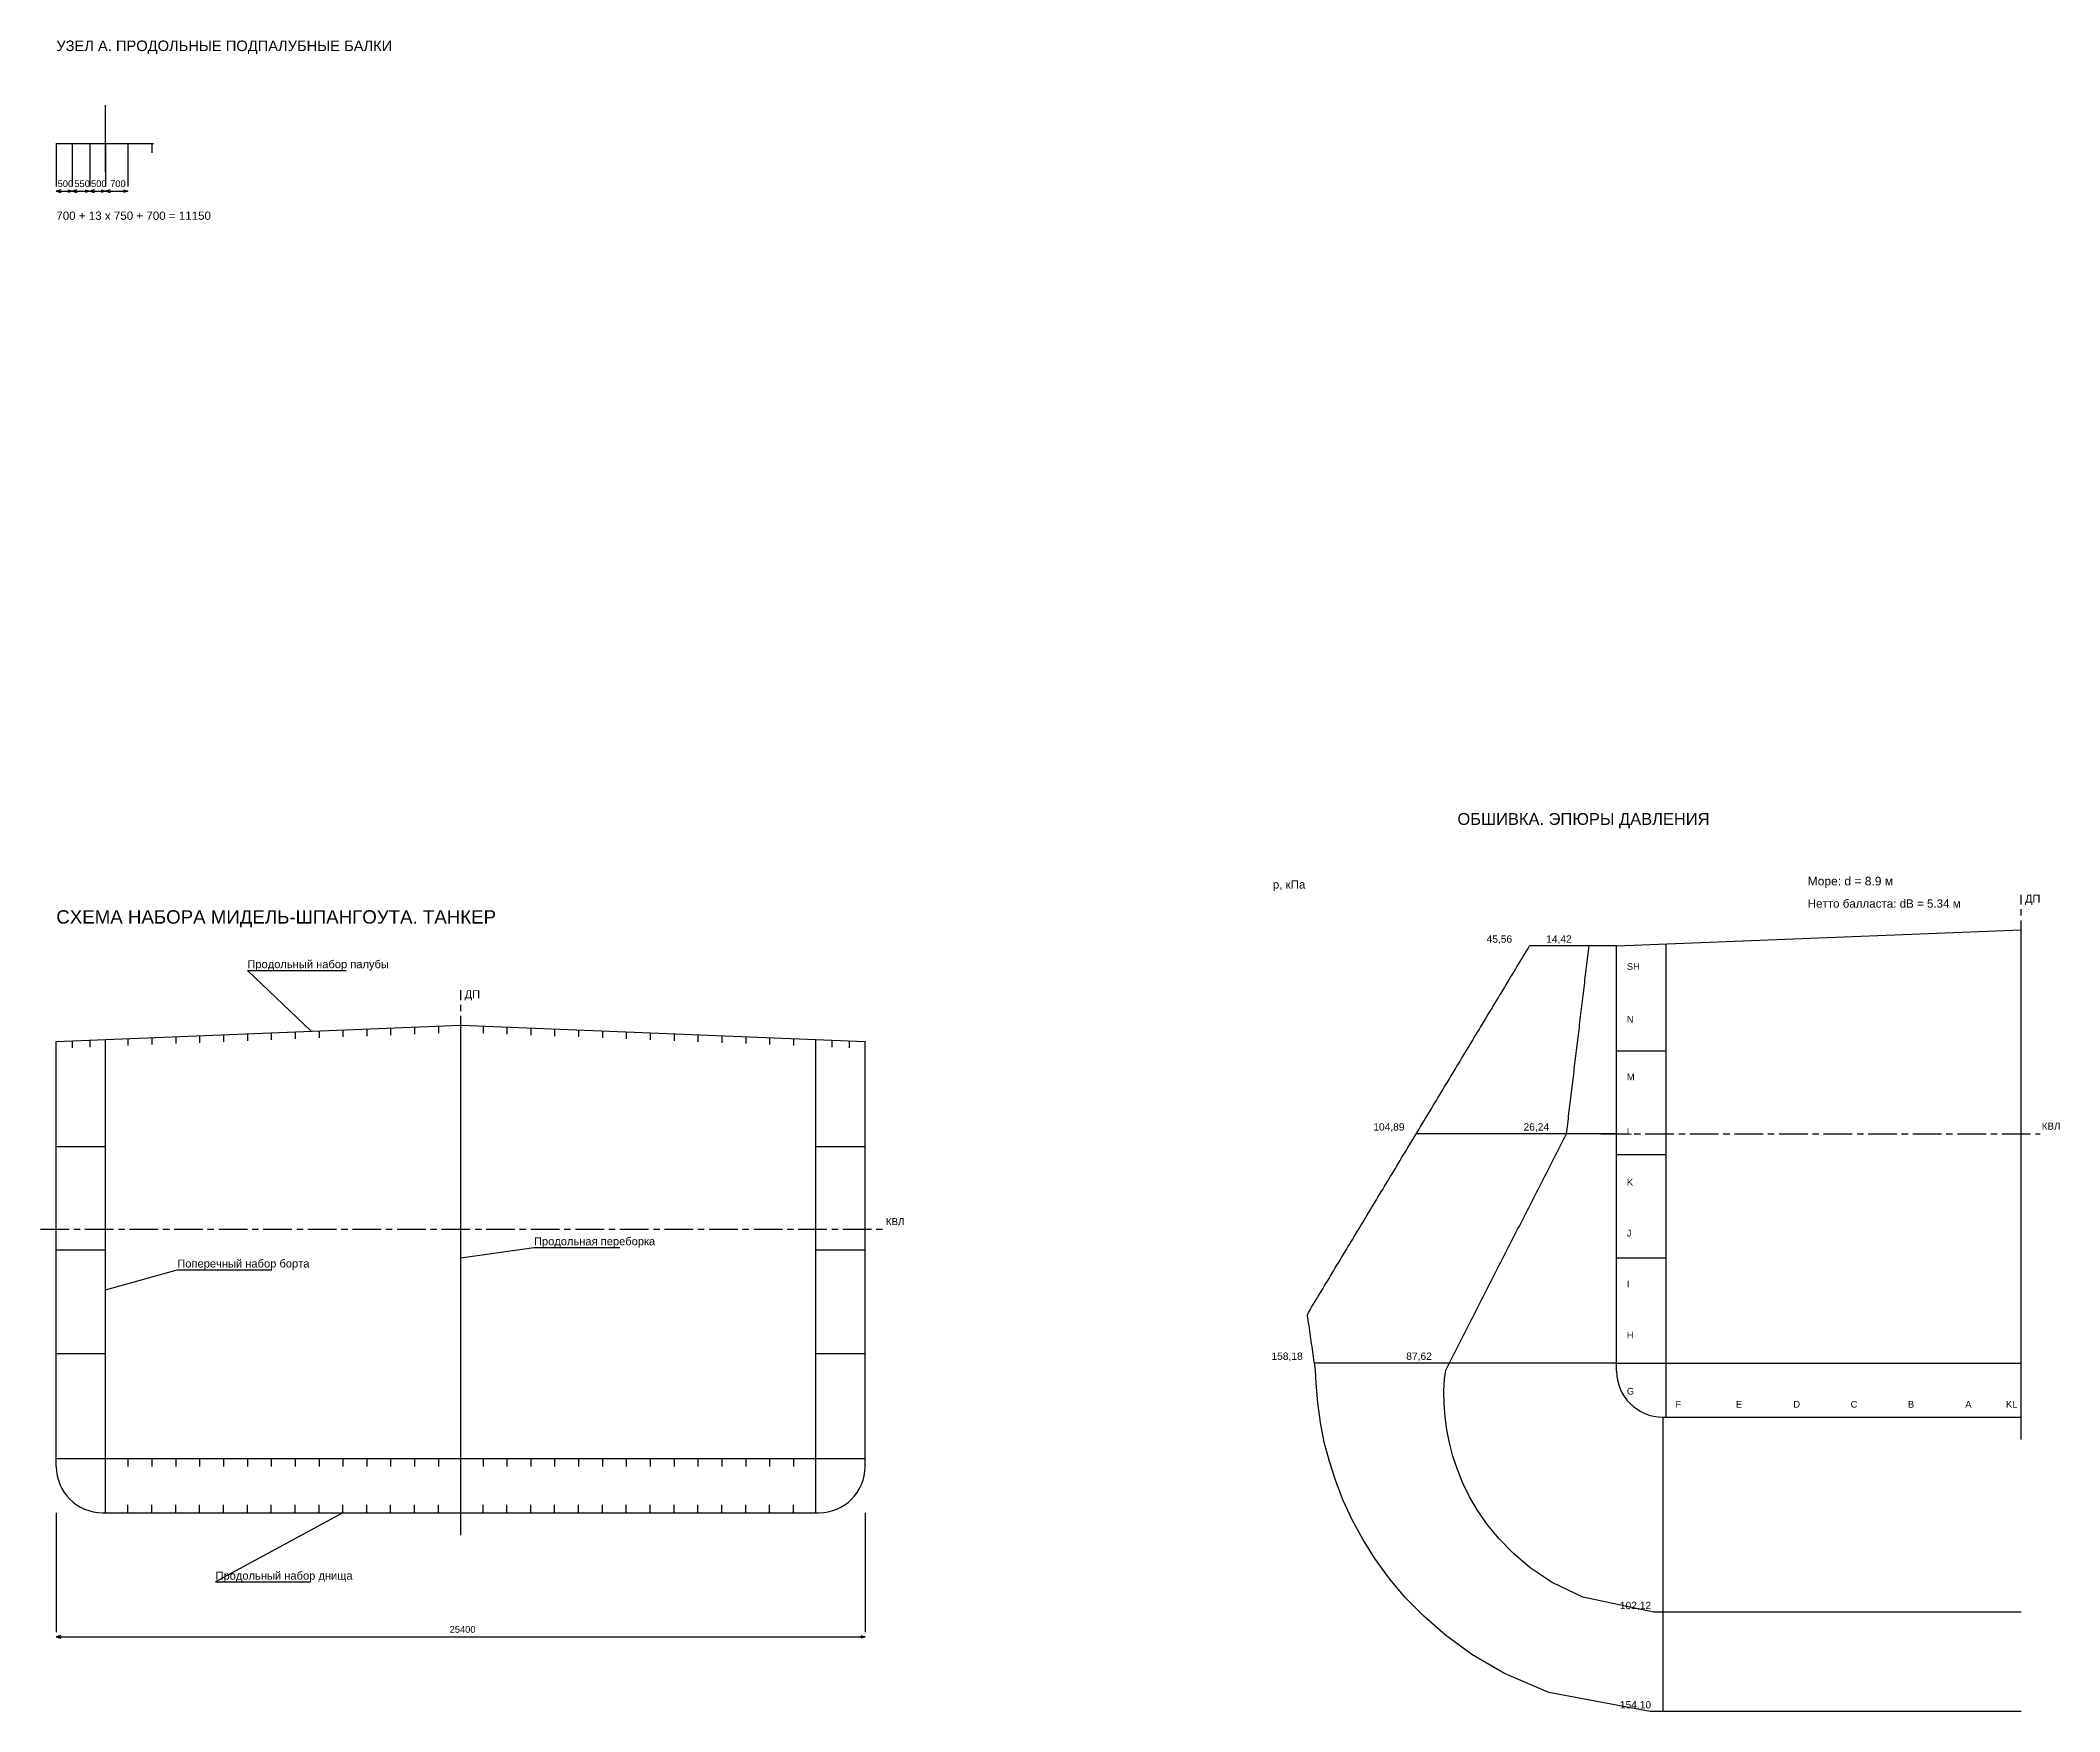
# Model space of a CAD drawing. Header units: millimetres. Extents: x -5500 to 147650, y -17240 to 192034.
# Drawn here: x -500 to 62911, y 26754 to 79235 of the extents above; entities that cross this region are included whole.
import ezdxf

# ---------------------------------------------------------------- set-up
doc = ezdxf.new("R2010")
doc.units = ezdxf.units.MM
doc.linetypes.add('AXIS22', pattern=[1400, 900, -150, 200, -150])
for name, color, linetype in [('01_CENTER', 30, 'AXIS22'), ('01_DIM', 2, 'Continuous'), ('01_HULL', 4, 'Continuous'), ('01_MEMBER', 7, 'Continuous'), ('01_SEAM', 7, 'Continuous'), ('01_TEXT', 7, 'Continuous'), ('02_CENTER', 30, 'AXIS22'), ('02_HULL', 4, 'Continuous'), ('02_NET', 6, 'Continuous'), ('02_SEA', 3, 'Continuous'), ('02_TEXT', 7, 'Continuous'), ('ARR_DETAIL_DIM', 2, 'Continuous'), ('ARR_DETAIL_HULL', 4, 'Continuous'), ('ARR_DETAIL_MEMBER', 4, 'Continuous'), ('ARR_DETAIL_TEXT', 7, 'Continuous')]:
    doc.layers.add(name, color=color, linetype=linetype)
doc.styles.add('RU', font='arial.ttf')

msp = doc.modelspace()

# ---------------------------------------------------------------- linework, layer by layer
at = {"layer": '01_CENTER'}
for p, q in [((12700, 32300), (12700, 49408)), ((-500, 41900), (26000, 41900))]:
    msp.add_line(p, q, dxfattribs=at)
at = {"layer": '01_DIM'}
for p, q in [((0, 33000), (0, 29250)), ((25400, 33000), (25400, 29250)), ((0, 29100), (25400, 29100))]:
    msp.add_line(p, q, dxfattribs=at)
for points in [[(140, 29140), (0, 29100), (140, 29060)], [(25260, 29140), (25400, 29100), (25260, 29060)]]:
    msp.add_lwpolyline(points, dxfattribs=at)
at = {"layer": '01_HULL'}
for p, q in [((12700, 33000), (12700, 48308)), ((0, 34450), (0, 47800)), ((1550, 33000), (1550, 47862)), ((23850, 33000), (23850, 47862)), ((25400, 34450), (25400, 47800)), ((0, 44500), (1550, 44500)), ((23850, 44500), (25400, 44500)), ((0, 41250), (1550, 41250)), ((23850, 41250), (25400, 41250)), ((0, 38000), (1550, 38000)), ((23850, 38000), (25400, 38000)), ((0, 34700), (25400, 34700)), ((1450, 33000), (23950, 33000))]:
    msp.add_line(p, q, dxfattribs=at)
msp.add_lwpolyline([(0, 47800), (12700, 48308), (25400, 47800)], dxfattribs=at)
for centre, start, end in [((1450, 34450), 180, 270), ((23950, 34450), 270, 360)]:
    msp.add_arc(centre, 1450, start, end, dxfattribs=at)
at = {"layer": '01_MEMBER'}
for p, q in [((10500, 48220), (10500, 48000)), ((11250, 48250), (11250, 48030)), ((12000, 48280), (12000, 48060)), ((13400, 48280), (13400, 48060)), ((14150, 48250), (14150, 48030)), ((14900, 48220), (14900, 48000)), ((500, 47820), (500, 47600)), ((1050, 47842), (1050, 47622)), ((2250, 47890), (2250, 47670)), ((3000, 47920), (3000, 47700)), ((3750, 47950), (3750, 47730)), ((4500, 47980), (4500, 47760)), ((5250, 48010), (5250, 47790)), ((6000, 48040), (6000, 47820)), ((6750, 48070), (6750, 47850)), ((7500, 48100), (7500, 47880)), ((8250, 48130), (8250, 47910)), ((9000, 48160), (9000, 47940)), ((9750, 48190), (9750, 47970)), ((15650, 48190), (15650, 47970)), ((16400, 48160), (16400, 47940)), ((17150, 48130), (17150, 47910)), ((17900, 48100), (17900, 47880)), ((18650, 48070), (18650, 47850)), ((19400, 48040), (19400, 47820)), ((20150, 48010), (20150, 47790)), ((20900, 47980), (20900, 47760)), ((21650, 47950), (21650, 47730)), ((22400, 47920), (22400, 47700)), ((23150, 47890), (23150, 47670)), ((24350, 47842), (24350, 47622)), ((24900, 47820), (24900, 47600)), ((2250, 34700), (2250, 34450)), ((3000, 34700), (3000, 34450)), ((3750, 34700), (3750, 34450)), ((4500, 34700), (4500, 34450)), ((5250, 34700), (5250, 34450)), ((6000, 34700), (6000, 34450)), ((6750, 34700), (6750, 34450)), ((7500, 34700), (7500, 34450)), ((8250, 34700), (8250, 34450)), ((9000, 34700), (9000, 34450)), ((9750, 34700), (9750, 34450)), ((10500, 34700), (10500, 34450)), ((11250, 34700), (11250, 34450)), ((12000, 34700), (12000, 34450)), ((13400, 34700), (13400, 34450)), ((14150, 34700), (14150, 34450)), ((14900, 34700), (14900, 34450)), ((15650, 34700), (15650, 34450)), ((16400, 34700), (16400, 34450)), ((17150, 34700), (17150, 34450)), ((17900, 34700), (17900, 34450)), ((18650, 34700), (18650, 34450)), ((19400, 34700), (19400, 34450)), ((20150, 34700), (20150, 34450)), ((20900, 34700), (20900, 34450)), ((21650, 34700), (21650, 34450)), ((22400, 34700), (22400, 34450)), ((23150, 34700), (23150, 34450)), ((2250, 33000), (2250, 33250)), ((3000, 33000), (3000, 33250)), ((3750, 33000), (3750, 33250)), ((4500, 33000), (4500, 33250)), ((5250, 33000), (5250, 33250)), ((6000, 33000), (6000, 33250)), ((6750, 33000), (6750, 33250)), ((7500, 33000), (7500, 33250)), ((8250, 33000), (8250, 33250)), ((9000, 33000), (9000, 33250)), ((9750, 33000), (9750, 33250)), ((10500, 33000), (10500, 33250)), ((11250, 33000), (11250, 33250)), ((12000, 33000), (12000, 33250)), ((13400, 33000), (13400, 33250)), ((14150, 33000), (14150, 33250)), ((14900, 33000), (14900, 33250)), ((15650, 33000), (15650, 33250)), ((16400, 33000), (16400, 33250)), ((17150, 33000), (17150, 33250)), ((17900, 33000), (17900, 33250)), ((18650, 33000), (18650, 33250)), ((19400, 33000), (19400, 33250)), ((20150, 33000), (20150, 33250)), ((20900, 33000), (20900, 33250)), ((21650, 33000), (21650, 33250)), ((22400, 33000), (22400, 33250)), ((23150, 33000), (23150, 33250))]:
    msp.add_line(p, q, dxfattribs=at)
at = {"layer": '01_SEAM'}
for points in [[(8000, 48120), (6000, 50030), (9105, 50030)], [(12700, 41000), (15000, 41330), (17700, 41330)], [(1550, 40000), (3800, 40630), (6770, 40630)], [(9000, 33000), (5000, 30830), (7970, 30830)]]:
    msp.add_lwpolyline(points, dxfattribs=at)
at = {"layer": '02_CENTER'}
for p, q in [((61700, 35300), (61700, 52408)), ((48500, 44900), (62300, 44900))]:
    msp.add_line(p, q, dxfattribs=at)
at = {"layer": '02_HULL'}
for p, q in [((49000, 37450), (49000, 50800)), ((50550, 36000), (50550, 50862)), ((61700, 36000), (61700, 51308)), ((49000, 47500), (50550, 47500)), ((49000, 44250), (50550, 44250)), ((49000, 41000), (50550, 41000)), ((49000, 37700), (61700, 37700)), ((50450, 36000), (61700, 36000))]:
    msp.add_line(p, q, dxfattribs=at)
msp.add_lwpolyline([(49000, 50800), (61700, 51308)], dxfattribs=at)
msp.add_arc((50450, 37450), 1450, 180, 270, dxfattribs=at)
at = {"layer": '02_NET'}
for p, q in [((49000, 50800), (46266, 50800)), ((49000, 44900), (42707, 44900)), ((49000, 37700), (39509, 37700)), ((50450, 36000), (50450, 26754))]:
    msp.add_line(p, q, dxfattribs=at)
msp.add_lwpolyline([(61700, 26754), (50450, 26754), (50053, 26761), (46875, 27357), (45478, 27953), (44452, 28551), (43628, 29151), (42940, 29751), (42353, 30353), (41846, 30957), (41408, 31561), (41027, 32168), (40698, 32775), (40416, 33384), (40178, 33994), (39980, 34605), (39820, 35218), (39697, 35832), (39611, 36448), (39559, 37064), (39541, 37481), (39529, 37563), (39517, 37645), (39505, 37728), (39493, 37810), (39482, 37892), (39470, 37974), (39458, 38056), (39446, 38139), (39434, 38221), (39422, 38303), (39410, 38385), (39399, 38468), (39387, 38550), (39375, 38632), (39363, 38714), (39351, 38796), (39339, 38879), (39328, 38961), (39316, 39043), (39304, 39125), (39292, 39207), (39322, 39290), (39371, 39372), (39421, 39454), (39471, 39536), (39520, 39619), (39570, 39701), (39620, 39783), (39669, 39865), (39719, 39947), (39768, 40030), (39818, 40112), (39868, 40194), (39917, 40276), (39967, 40358), (40016, 40441), (40066, 40523), (40116, 40605), (40165, 40687), (40215, 40770), (40264, 40852), (40314, 40934), (40364, 41016), (40413, 41098), (40463, 41181), (40512, 41263), (40562, 41345), (40612, 41427), (40661, 41510), (40711, 41592), (40760, 41674), (40810, 41756), (40860, 41838), (40909, 41921), (40959, 42003), (41008, 42085), (41058, 42167), (41108, 42249), (41157, 42332), (41207, 42414), (41256, 42496), (41306, 42578), (41356, 42661), (41405, 42743), (41455, 42825), (41504, 42907), (41554, 42989), (41604, 43072), (41653, 43154), (41703, 43236), (41752, 43318), (41802, 43400), (41852, 43483), (41901, 43565), (41951, 43647), (42000, 43729), (42050, 43812), (42100, 43894), (42149, 43976), (42199, 44058), (42248, 44140), (42298, 44223), (42348, 44305), (42397, 44387), (42447, 44469), (42496, 44552), (42546, 44634), (42596, 44716), (42645, 44798), (42695, 44880), (42744, 44963), (42794, 45045), (42844, 45127), (42893, 45209), (42943, 45291), (42992, 45374), (43042, 45456), (43092, 45538), (43141, 45620), (43191, 45703), (43240, 45785), (43290, 45867), (43340, 45949), (43389, 46031), (43439, 46114), (43489, 46196), (43538, 46278), (43588, 46360), (43637, 46443), (43687, 46525), (43737, 46607), (43786, 46689), (43836, 46771), (43885, 46854), (43935, 46936), (43985, 47018), (44034, 47100), (44084, 47182), (44133, 47265), (44183, 47347), (44233, 47429), (44282, 47511), (44332, 47594), (44381, 47676), (44431, 47758), (44481, 47840), (44530, 47922), (44580, 48005), (44629, 48087), (44679, 48169), (44729, 48251), (44778, 48334), (44828, 48416), (44877, 48498), (44927, 48580), (44977, 48662), (45026, 48745), (45076, 48827), (45125, 48909), (45175, 48991), (45225, 49073), (45274, 49156), (45324, 49238), (45373, 49320), (45423, 49402), (45473, 49485), (45522, 49567), (45572, 49649), (45621, 49731), (45671, 49813), (45721, 49896), (45770, 49978), (45820, 50060), (45869, 50142), (45919, 50224), (45969, 50307), (46018, 50389), (46068, 50471), (46117, 50553), (46167, 50636), (46217, 50718), (46266, 50800)], dxfattribs=at)
at = {"layer": '02_SEA'}
for p, q in [((49000, 50800), (48135, 50800)), ((49000, 44900), (47426, 44900)), ((49000, 37700), (43743, 37700)), ((50450, 36000), (50450, 29873))]:
    msp.add_line(p, q, dxfattribs=at)
msp.add_lwpolyline([(61700, 29873), (50450, 29873), (50169, 29879), (47934, 30348), (46975, 30812), (46286, 31272), (45746, 31727), (45306, 32177), (44942, 32623), (44637, 33063), (44383, 33499), (44171, 33930), (43997, 34356), (43857, 34778), (43747, 35195), (43666, 35607), (43611, 36014), (43582, 36417), (43576, 36814), (43593, 37207), (43631, 37481), (43673, 37563), (43715, 37645), (43757, 37728), (43799, 37810), (43841, 37892), (43883, 37974), (43925, 38056), (43967, 38139), (44009, 38221), (44051, 38303), (44093, 38385), (44135, 38468), (44177, 38550), (44219, 38632), (44261, 38714), (44303, 38796), (44346, 38879), (44388, 38961), (44430, 39043), (44472, 39125), (44514, 39207), (44556, 39290), (44598, 39372), (44640, 39454), (44682, 39536), (44724, 39619), (44766, 39701), (44808, 39783), (44850, 39865), (44892, 39947), (44934, 40030), (44976, 40112), (45018, 40194), (45061, 40276), (45103, 40358), (45145, 40441), (45187, 40523), (45229, 40605), (45271, 40687), (45313, 40770), (45355, 40852), (45397, 40934), (45439, 41016), (45481, 41098), (45523, 41181), (45565, 41263), (45607, 41345), (45649, 41427), (45691, 41510), (45733, 41592), (45776, 41674), (45818, 41756), (45860, 41838), (45902, 41921), (45944, 42003), (45986, 42085), (46028, 42167), (46070, 42249), (46112, 42332), (46154, 42414), (46196, 42496), (46238, 42578), (46280, 42661), (46322, 42743), (46364, 42825), (46406, 42907), (46448, 42989), (46491, 43072), (46533, 43154), (46575, 43236), (46617, 43318), (46659, 43400), (46701, 43483), (46743, 43565), (46785, 43647), (46827, 43729), (46869, 43812), (46911, 43894), (46953, 43976), (46995, 44058), (47037, 44140), (47079, 44223), (47121, 44305), (47164, 44387), (47206, 44469), (47248, 44552), (47290, 44634), (47332, 44716), (47374, 44798), (47416, 44880), (47433, 44963), (47443, 45045), (47453, 45127), (47463, 45209), (47473, 45291), (47483, 45374), (47493, 45456), (47503, 45538), (47512, 45620), (47522, 45703), (47532, 45785), (47542, 45867), (47552, 45949), (47562, 46031), (47572, 46114), (47582, 46196), (47591, 46278), (47601, 46360), (47611, 46443), (47621, 46525), (47631, 46607), (47641, 46689), (47651, 46771), (47661, 46854), (47670, 46936), (47680, 47018), (47690, 47100), (47700, 47182), (47710, 47265), (47720, 47347), (47730, 47429), (47740, 47511), (47750, 47594), (47759, 47676), (47769, 47758), (47779, 47840), (47789, 47922), (47799, 48005), (47809, 48087), (47819, 48169), (47829, 48251), (47838, 48334), (47848, 48416), (47858, 48498), (47868, 48580), (47878, 48662), (47888, 48745), (47898, 48827), (47908, 48909), (47917, 48991), (47927, 49073), (47937, 49156), (47947, 49238), (47957, 49320), (47967, 49402), (47977, 49485), (47987, 49567), (47996, 49649), (48006, 49731), (48016, 49813), (48026, 49896), (48036, 49978), (48046, 50060), (48056, 50142), (48066, 50224), (48075, 50307), (48085, 50389), (48095, 50471), (48105, 50553), (48115, 50636), (48125, 50718), (48135, 50800)], dxfattribs=at)
at = {"layer": 'ARR_DETAIL_DIM'}
for p, q in [((0, 76000), (0, 74650)), ((500, 76000), (500, 74650)), ((500, 76000), (500, 74650)), ((1050, 76000), (1050, 74650)), ((1050, 76000), (1050, 74650)), ((1550, 76000), (1550, 74650)), ((1550, 76000), (1550, 74650)), ((2250, 76000), (2250, 74650)), ((0, 74500), (500, 74500)), ((500, 74500), (1050, 74500)), ((1050, 74500), (1550, 74500)), ((1550, 74500), (2250, 74500))]:
    msp.add_line(p, q, dxfattribs=at)
for points in [[(140, 74540), (0, 74500), (140, 74460)], [(360, 74540), (500, 74500), (360, 74460)], [(640, 74540), (500, 74500), (640, 74460)], [(910, 74540), (1050, 74500), (910, 74460)], [(1190, 74540), (1050, 74500), (1190, 74460)], [(1410, 74540), (1550, 74500), (1410, 74460)], [(1690, 74540), (1550, 74500), (1690, 74460)], [(2110, 74540), (2250, 74500), (2110, 74460)]]:
    msp.add_lwpolyline(points, dxfattribs=at)
at = {"layer": 'ARR_DETAIL_HULL'}
for p, q in [((1550, 75100), (1550, 77200)), ((0, 76000), (3050, 76000))]:
    msp.add_line(p, q, dxfattribs=at)
at = {"layer": 'ARR_DETAIL_MEMBER'}
for p, q in [((500, 76000), (500, 75700)), ((1050, 76000), (1050, 75700)), ((2250, 76000), (2250, 75700)), ((3000, 76000), (3000, 75700))]:
    msp.add_line(p, q, dxfattribs=at)

# ---------------------------------------------------------------- texts
at = {"layer": '01_DIM', "style": 'RU'}
msp.add_text('25400', height=210, dxfattribs=at).set_placement((12350, 29230))
at = {"layer": '01_TEXT', "style": 'RU'}
for s, height, p in [('СХЕМА НАБОРА МИДЕЛЬ-ШПАНГОУТА. ТАНКЕР', 420, (0, 51500)), ('Продольный набор палубы', 250, (6000, 50100)), ('ДП', 250, (12820, 49158)), ('КВЛ', 220, (26050, 42030)), ('Продольная переборка', 250, (15000, 41400)), ('Поперечный набор борта', 250, (3800, 40700)), ('Продольный набор днища', 250, (5000, 30900))]:
    msp.add_text(s, height=height, dxfattribs=at).set_placement(p)
at = {"layer": '02_NET', "style": 'RU'}
for s, height, p in [('Нетто балласта: dB = 5.34 м', 260, (55000, 52000)), ('45,56', 230, (44916, 50900)), ('104,89', 230, (41357, 45000)), ('158,18', 230, (38159, 37800)), ('154,10', 230, (49100, 26854))]:
    msp.add_text(s, height=height, dxfattribs=at).set_placement(p)
at = {"layer": '02_SEA', "style": 'RU'}
for s, height, p in [('Море: d = 8.9 м', 270, (55000, 52700)), ('14,42', 230, (46785, 50900)), ('26,24', 230, (46076, 45000)), ('87,62', 230, (42393, 37800)), ('102,12', 230, (49100, 29973))]:
    msp.add_text(s, height=height, dxfattribs=at).set_placement(p)
at = {"layer": '02_TEXT', "style": 'RU'}
for s, height, p in [('ОБШИВКА. ЭПЮРЫ ДАВЛЕНИЯ', 370, (44000, 54600)), ('p, кПа', 260, (38200, 52600)), ('ДП', 250, (61820, 52158)), ('SH', 210, (49320, 50048)), ('N', 210, (49320, 48390)), ('M', 210, (49320, 46580)), ('L', 210, (49320, 44875)), ('КВЛ', 220, (62350, 45030)), ('K', 210, (49320, 43275)), ('J', 210, (49320, 41675)), ('I', 210, (49320, 40075)), ('H', 210, (49320, 38475)), ('G', 210, (49320, 36711)), ('F', 210, (50848, 36300)), ('E', 210, (52748, 36300)), ('D', 210, (54548, 36300)), ('C', 210, (56348, 36300)), ('B', 210, (58148, 36300)), ('A', 210, (59948, 36300)), ('KL', 210, (61224, 36300))]:
    msp.add_text(s, height=height, dxfattribs=at).set_placement(p)
at = {"layer": 'ARR_DETAIL_DIM', "style": 'RU'}
for s, p in [('500', (40, 74630)), ('550', (565, 74630)), ('500', (1090, 74630)), ('700', (1690, 74630))]:
    msp.add_text(s, height=210, dxfattribs=at).set_placement(p)
at = {"layer": 'ARR_DETAIL_TEXT', "style": 'RU'}
for s, height, p in [('УЗЕЛ А. ПРОДОЛЬНЫЕ ПОДПАЛУБНЫЕ БАЛКИ', 330, (0, 78900)), ('700 + 13 x 750 + 700 = 11150', 260, (0, 73600))]:
    msp.add_text(s, height=height, dxfattribs=at).set_placement(p)

doc.saveas('drawing.dxf')
